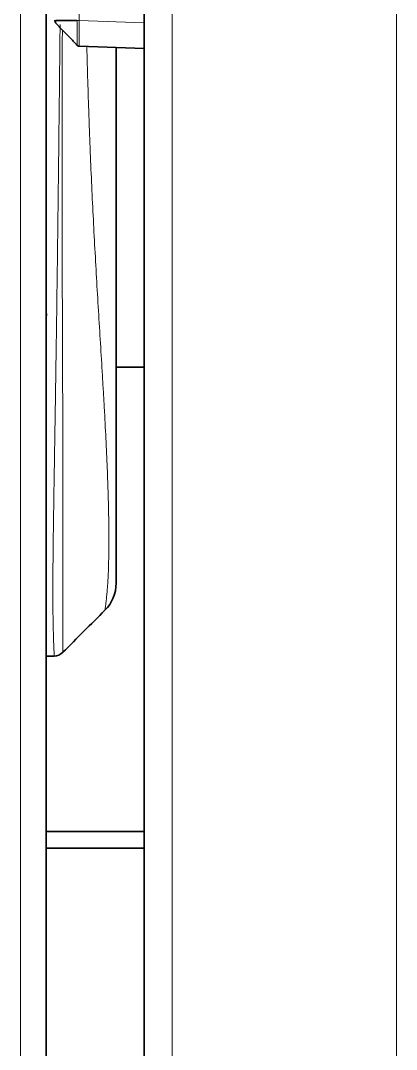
# Model space of a CAD drawing. Header units: inches. Extents: x -1096 to 3103, y -191 to 3207.
# Drawn here: x 93.8 to 123.3, y 1315.6 to 1396.3 of the extents above; entities that cross this region are included whole.
import ezdxf

# ---------------------------------------------------------------- set-up
doc = ezdxf.new("R2010")
doc.units = ezdxf.units.IN

msp = doc.modelspace()

# ---------------------------------------------------------------- linework, layer by layer
at = {"lineweight": 35}
for p, q in [((103.468, 1211.598), (103.468, 1829.131)), ((95.768, 1623.886), (95.768, 1263.141)), ((103.468, 1394.169), (98.367, 1394.347)), ((101.27, 1369.141), (103.471, 1369.141)), ((95.768, 1346.441), (96.41, 1346.463)), ((103.468, 1332.691), (95.768, 1332.691)), ((95.768, 1331.391), (103.468, 1331.391))]:
    msp.add_line(p, q, dxfattribs=at)
at = {"lineweight": 13}
for p, q in [((105.668, 1829.135), (105.668, 1122.55)), ((123.268, 1829.133), (123.268, 1133.341)), ((93.768, 1623.886), (93.768, 1263.141)), ((98.367, 1428.34), (98.367, 1396.345)), ((98.367, 1396.345), (103.468, 1396.167))]:
    msp.add_line(p, q, dxfattribs=at)
at = {"lineweight": 35}
for centre, radius, start, end in [((96.768, 1373.528), 1, 180, 199.18125), ((98.268, 1352.183), 3, 315, 0), ((96.375, 1347.462), 1, 272, 315)]:
    msp.add_arc(centre, radius, start, end, dxfattribs=at)
at = {"lineweight": 13}
for points, knots in [([(96.41, 1346.463), (96.41, 1346.463), (96.41, 1346.466), (96.409, 1346.477), (96.409, 1346.487), (96.407, 1346.517), (96.406, 1346.538), (96.403, 1346.595), (96.402, 1346.631), (96.398, 1346.702), (96.397, 1346.729), (96.394, 1346.788), (96.393, 1346.822), (96.389, 1346.896), (96.387, 1346.937), (96.384, 1347.029), (96.381, 1347.079), (96.378, 1347.164), (96.377, 1347.193), (96.374, 1347.255), (96.373, 1347.288), (96.369, 1347.39), (96.366, 1347.466), (96.36, 1347.631), (96.357, 1347.722), (96.351, 1347.921), (96.347, 1348.03), (96.34, 1348.27), (96.337, 1348.401), (96.33, 1348.689), (96.326, 1348.846), (96.322, 1349.062), (96.321, 1349.128), (96.32, 1349.197), (96.319, 1349.243), (96.319, 1349.266), (96.317, 1349.384), (96.312, 1349.678), (96.308, 1350.008), (96.304, 1350.483), (96.303, 1350.738), (96.301, 1351.285), (96.301, 1351.578), (96.301, 1351.931), (96.301, 1351.97), (96.301, 1352.05), (96.302, 1352.09), (96.302, 1352.211), (96.303, 1352.457), (96.304, 1352.712), (96.306, 1352.973), (96.306, 1353.062), (96.307, 1353.24), (96.309, 1353.51), (96.312, 1353.788), (96.317, 1354.355), (96.321, 1354.746), (96.326, 1355.199), (96.327, 1355.25), (96.328, 1355.351), (96.329, 1355.402), (96.331, 1355.556), (96.332, 1355.658), (96.336, 1355.968), (96.339, 1356.176), (96.347, 1356.805), (96.354, 1357.231), (96.366, 1358.095), (96.373, 1358.533), (96.387, 1359.417), (96.394, 1359.865), (96.409, 1360.767), (96.416, 1361.223), (96.427, 1361.911), (96.431, 1362.142), (96.437, 1362.489), (96.439, 1362.604), (96.442, 1362.836), (96.444, 1362.952), (96.454, 1363.533), (96.461, 1363.999), (96.476, 1364.934), (96.483, 1365.402), (96.494, 1366.107), (96.498, 1366.343), (96.505, 1366.814), (96.509, 1367.05), (96.52, 1367.757), (96.527, 1368.23), (96.541, 1369.175), (96.548, 1369.649), (96.569, 1371.07), (96.583, 1372.02), (96.609, 1373.921), (96.622, 1374.873), (96.647, 1376.779), (96.66, 1377.732), (96.684, 1379.639), (96.696, 1380.593), (96.719, 1382.501), (96.731, 1383.455), (96.753, 1385.364), (96.764, 1386.319), (96.786, 1388.228), (96.797, 1389.183), (96.818, 1391.092), (96.828, 1392.047), (96.848, 1393.957), (96.858, 1394.912), (96.867, 1395.928), (96.868, 1395.99), (96.868, 1396.051)], [0, 0, 0, 0, 0.034555, 0.034555, 0.071596, 0.071596, 0.108636, 0.108636, 0.145677, 0.145677, 0.164197, 0.164197, 0.182718, 0.182718, 0.201238, 0.201238, 0.219758, 0.219758, 0.229018, 0.229018, 0.238279, 0.238279, 0.256799, 0.256799, 0.275319, 0.275319, 0.293839, 0.293839, 0.31236, 0.31236, 0.33088, 0.33088, 0.33551, 0.337825, 0.337825, 0.34014, 0.34014, 0.3494, 0.367921, 0.367921, 0.386441, 0.386441, 0.404961, 0.404961, 0.407276, 0.407276, 0.409591, 0.409591, 0.414221, 0.423482, 0.423482, 0.428112, 0.428112, 0.432742, 0.442002, 0.442002, 0.460522, 0.460522, 0.462837, 0.462837, 0.465152, 0.465152, 0.469782, 0.469782, 0.479042, 0.479042, 0.497563, 0.497563, 0.516083, 0.516083, 0.534603, 0.534603, 0.553124, 0.553124, 0.562384, 0.562384, 0.567014, 0.567014, 0.571644, 0.571644, 0.590164, 0.590164, 0.608685, 0.608685, 0.617945, 0.617945, 0.627205, 0.627205, 0.645725, 0.645725, 0.664245, 0.664245, 0.701286, 0.701286, 0.738327, 0.738327, 0.775367, 0.775367, 0.812408, 0.812408, 0.849448, 0.849448, 0.886489, 0.886489, 0.92353, 0.92353, 0.96057, 0.96057, 0.997611, 0.997611, 1, 1, 1, 1]), ([(96.541, 1396.349), (96.541, 1396.343), (96.541, 1396.337), (96.54, 1396.325), (96.54, 1396.319), (96.539, 1396.301), (96.539, 1396.29), (96.538, 1396.268), (96.538, 1396.258), (96.537, 1396.238), (96.537, 1396.229), (96.537, 1396.215), (96.537, 1396.211), (96.537, 1396.202), (96.537, 1396.198), (96.537, 1396.186), (96.538, 1396.178), (96.539, 1396.164), (96.539, 1396.157), (96.54, 1396.146), (96.541, 1396.141), (96.541, 1396.137)], [0, 0, 0, 0, 0.0625, 0.0625, 0.125, 0.125, 0.25, 0.25, 0.375, 0.375, 0.5, 0.5, 0.5625, 0.5625, 0.625, 0.625, 0.75, 0.75, 0.875, 0.875, 1, 1, 1, 1]), ([(98.196, 1394.423), (98.196, 1394.423), (98.196, 1394.426), (98.196, 1394.438), (98.197, 1394.447), (98.197, 1394.472), (98.197, 1394.487), (98.197, 1394.514), (98.197, 1394.524), (98.197, 1394.546), (98.197, 1394.557), (98.197, 1394.617), (98.197, 1394.677), (98.197, 1394.764), (98.197, 1394.782), (98.197, 1394.82), (98.197, 1394.839), (98.197, 1394.899), (98.198, 1394.942), (98.199, 1395.075), (98.2, 1395.172), (98.201, 1395.303), (98.201, 1395.33), (98.201, 1395.384), (98.201, 1395.412), (98.201, 1395.495), (98.201, 1395.609), (98.2, 1395.727), (98.199, 1395.817), (98.199, 1395.848), (98.199, 1395.909), (98.198, 1395.94), (98.197, 1396.096), (98.196, 1396.222), (98.196, 1396.349)], [0, 0, 0, 0, 0.0625, 0.0625, 0.125, 0.125, 0.1875, 0.1875, 0.21875, 0.21875, 0.25, 0.25, 0.375, 0.375, 0.40625, 0.40625, 0.4375, 0.4375, 0.5, 0.5, 0.625, 0.625, 0.65625, 0.65625, 0.6875, 0.6875, 0.75, 0.8125, 0.8125, 0.84375, 0.84375, 0.875, 0.875, 1, 1, 1, 1]), ([(98.367, 1396.347), (98.336, 1396.347), (98.304, 1396.347), (98.245, 1396.347), (98.219, 1396.347), (98.196, 1396.347)], [0, 0, 0, 0, 0.5, 0.5, 1, 1, 1, 1]), ([(98.367, 1396.345), (98.367, 1396.213), (98.368, 1396.083), (98.368, 1395.922), (98.369, 1395.889), (98.369, 1395.826), (98.369, 1395.794), (98.369, 1395.7), (98.37, 1395.578), (98.37, 1395.46), (98.37, 1395.373), (98.37, 1395.345), (98.369, 1395.288), (98.369, 1395.261), (98.369, 1395.124), (98.368, 1395.024), (98.366, 1394.885), (98.366, 1394.842), (98.366, 1394.779), (98.366, 1394.759), (98.365, 1394.72), (98.365, 1394.701), (98.366, 1394.646), (98.366, 1394.58), (98.366, 1394.524), (98.366, 1394.486), (98.367, 1394.474), (98.367, 1394.452), (98.367, 1394.442), (98.367, 1394.413), (98.367, 1394.398), (98.367, 1394.372), (98.367, 1394.363), (98.367, 1394.35), (98.367, 1394.347), (98.367, 1394.347)], [0, 0, 0, 0, 0.125135, 0.125135, 0.156419, 0.156419, 0.187702, 0.187702, 0.25027, 0.312837, 0.312837, 0.344121, 0.344121, 0.375405, 0.375405, 0.500539, 0.500539, 0.563107, 0.563107, 0.59439, 0.59439, 0.625674, 0.625674, 0.688242, 0.750809, 0.750809, 0.782093, 0.782093, 0.813376, 0.813376, 0.875944, 0.875944, 0.938511, 0.938511, 1, 1, 1, 1]), ([(97.046, 1395.614), (97.044, 1394.777), (97.041, 1393.939), (97.036, 1392.153), (97.033, 1391.203), (97.029, 1389.305), (97.028, 1388.356), (97.026, 1386.458), (97.026, 1385.509), (97.026, 1383.611), (97.027, 1382.662), (97.029, 1380.765), (97.031, 1379.817), (97.035, 1377.922), (97.037, 1376.974), (97.042, 1375.554), (97.043, 1375.081), (97.046, 1374.135), (97.048, 1373.662), (97.053, 1372.245), (97.056, 1371.302), (97.061, 1369.891), (97.063, 1369.421), (97.066, 1368.482), (97.068, 1368.013), (97.07, 1367.311), (97.071, 1367.077), (97.073, 1366.609), (97.073, 1366.375), (97.076, 1365.676), (97.077, 1365.21), (97.079, 1364.283), (97.08, 1363.821), (97.082, 1363.13), (97.082, 1362.9), (97.083, 1362.556), (97.083, 1362.441), (97.084, 1362.213), (97.084, 1362.099), (97.085, 1361.529), (97.085, 1361.077), (97.086, 1360.182), (97.086, 1359.738), (97.086, 1358.861), (97.086, 1358.427), (97.086, 1357.571), (97.085, 1357.149), (97.085, 1356.525), (97.084, 1356.319), (97.084, 1356.012), (97.084, 1355.859), (97.084, 1355.657), (97.083, 1355.557), (97.083, 1355.106), (97.082, 1354.717), (97.081, 1354.154), (97.081, 1353.877), (97.081, 1353.608), (97.08, 1353.431), (97.08, 1353.343), (97.08, 1353.082), (97.08, 1352.912), (97.08, 1352.664), (97.08, 1352.582), (97.08, 1352.421), (97.08, 1352.341), (97.079, 1351.949), (97.079, 1351.656), (97.08, 1351.106), (97.08, 1350.85), (97.081, 1350.373), (97.081, 1350.151), (97.082, 1349.842), (97.082, 1349.743), (97.082, 1349.624), (97.082, 1349.6), (97.082, 1349.554), (97.082, 1349.484), (97.082, 1349.417), (97.083, 1349.199), (97.083, 1349.04), (97.084, 1348.747), (97.084, 1348.614), (97.084, 1348.369), (97.084, 1348.258), (97.084, 1348.054), (97.084, 1347.961), (97.084, 1347.791), (97.084, 1347.714), (97.084, 1347.608), (97.084, 1347.575), (97.084, 1347.511), (97.084, 1347.48), (97.084, 1347.393), (97.084, 1347.341), (97.084, 1347.247), (97.084, 1347.204), (97.084, 1347.127), (97.084, 1347.093), (97.083, 1347.031), (97.083, 1347.004), (97.083, 1346.93), (97.083, 1346.892), (97.083, 1346.833), (97.083, 1346.812), (97.082, 1346.78), (97.082, 1346.77), (97.082, 1346.758), (97.082, 1346.755), (97.082, 1346.755)], [0, 0, 0, 0, 0.032846, 0.032846, 0.070086, 0.070086, 0.107325, 0.107325, 0.144565, 0.144565, 0.181805, 0.181805, 0.219045, 0.219045, 0.256285, 0.256285, 0.274905, 0.274905, 0.293525, 0.293525, 0.330765, 0.330765, 0.349385, 0.349385, 0.368005, 0.368005, 0.377315, 0.377315, 0.386625, 0.386625, 0.405245, 0.405245, 0.423865, 0.423865, 0.433175, 0.433175, 0.43783, 0.43783, 0.442485, 0.442485, 0.461105, 0.461105, 0.479725, 0.479725, 0.498345, 0.498345, 0.516965, 0.516965, 0.526275, 0.526275, 0.53093, 0.533257, 0.535585, 0.535585, 0.554205, 0.554205, 0.563515, 0.56817, 0.56817, 0.572825, 0.572825, 0.582135, 0.582135, 0.58679, 0.58679, 0.591445, 0.591445, 0.610064, 0.610064, 0.628684, 0.628684, 0.647304, 0.647304, 0.656614, 0.656614, 0.658942, 0.658942, 0.661269, 0.665924, 0.665924, 0.684544, 0.684544, 0.703164, 0.703164, 0.721784, 0.721784, 0.740404, 0.740404, 0.759024, 0.759024, 0.768334, 0.768334, 0.777644, 0.777644, 0.796264, 0.796264, 0.814884, 0.814884, 0.833504, 0.833504, 0.852124, 0.852124, 0.889364, 0.889364, 0.926604, 0.926604, 0.963844, 0.963844, 1, 1, 1, 1]), ([(100.389, 1350.062), (100.389, 1350.062), (100.39, 1350.067), (100.393, 1350.088), (100.396, 1350.105), (100.403, 1350.158), (100.409, 1350.194), (100.422, 1350.291), (100.431, 1350.353), (100.452, 1350.511), (100.464, 1350.608), (100.485, 1350.787), (100.492, 1350.853), (100.508, 1350.998), (100.516, 1351.077), (100.533, 1351.251), (100.542, 1351.346), (100.556, 1351.502), (100.563, 1351.583), (100.57, 1351.669), (100.574, 1351.728), (100.577, 1351.758), (100.598, 1352.033), (100.617, 1352.314), (100.65, 1352.964), (100.666, 1353.332), (100.683, 1353.959), (100.688, 1354.181), (100.693, 1354.475), (100.693, 1354.534), (100.695, 1354.655), (100.696, 1354.717), (100.698, 1354.903), (100.699, 1355.03), (100.702, 1355.678), (100.7, 1356.241), (100.684, 1357.453), (100.671, 1358.102), (100.649, 1358.877), (100.647, 1358.964), (100.642, 1359.139), (100.634, 1359.403), (100.625, 1359.67), (100.607, 1360.209), (100.593, 1360.575), (100.549, 1361.691), (100.515, 1362.458), (100.439, 1364.032), (100.397, 1364.839), (100.346, 1365.766), (100.34, 1365.87), (100.329, 1366.077), (100.323, 1366.181), (100.306, 1366.492), (100.294, 1366.7), (100.258, 1367.325), (100.234, 1367.744), (100.159, 1369.002), (100.108, 1369.847), (100.004, 1371.544), (99.952, 1372.397), (99.848, 1374.111), (99.797, 1374.971), (99.696, 1376.698), (99.647, 1377.565), (99.552, 1379.303), (99.506, 1380.175), (99.418, 1381.923), (99.377, 1382.799), (99.297, 1384.555), (99.26, 1385.435), (99.207, 1386.757), (99.19, 1387.198), (99.158, 1388.081), (99.142, 1388.523), (99.096, 1389.847), (99.068, 1390.73), (99.016, 1392.498), (98.993, 1393.381), (98.971, 1394.285), (98.97, 1394.304), (98.97, 1394.323)], [0, 0, 0, 0, 0.036497, 0.036497, 0.075004, 0.075004, 0.113511, 0.113511, 0.152018, 0.152018, 0.190525, 0.190525, 0.209779, 0.209779, 0.229032, 0.229032, 0.248286, 0.248286, 0.257913, 0.262726, 0.262726, 0.267539, 0.267539, 0.306046, 0.306046, 0.344553, 0.344553, 0.363807, 0.363807, 0.36862, 0.36862, 0.373434, 0.373434, 0.38306, 0.38306, 0.421567, 0.421567, 0.460074, 0.460074, 0.464888, 0.464888, 0.469701, 0.479328, 0.479328, 0.498581, 0.498581, 0.537088, 0.537088, 0.575595, 0.575595, 0.580409, 0.580409, 0.585222, 0.585222, 0.594849, 0.594849, 0.614102, 0.614102, 0.652609, 0.652609, 0.691116, 0.691116, 0.729623, 0.729623, 0.76813, 0.76813, 0.806637, 0.806637, 0.845144, 0.845144, 0.883651, 0.883651, 0.902905, 0.902905, 0.922158, 0.922158, 0.960665, 0.960665, 0.999172, 0.999172, 1, 1, 1, 1])]:
    msp.add_open_spline(points, degree=3, knots=knots, dxfattribs=at)
at = {"lineweight": 35}
for points, knots in [([(96.468, 1396.314), (96.468, 1396.317), (96.468, 1396.322), (96.468, 1396.329), (96.468, 1396.331), (96.468, 1396.336), (96.468, 1396.339), (96.468, 1396.347), (96.468, 1396.352), (96.468, 1396.365), (96.468, 1396.371), (96.468, 1396.378)], [0, 0, 0, 0, 0.25, 0.25, 0.375, 0.375, 0.5, 0.5, 0.75, 0.75, 1, 1, 1, 1]), ([(96.539, 1396.139), (96.528, 1396.15), (96.518, 1396.163), (96.5, 1396.19), (96.492, 1396.204), (96.48, 1396.235), (96.475, 1396.25), (96.471, 1396.274), (96.47, 1396.282), (96.468, 1396.298), (96.468, 1396.306), (96.468, 1396.314)], [0, 0, 0, 0, 0.25, 0.25, 0.5, 0.5, 0.75, 0.75, 0.875, 0.875, 1, 1, 1, 1]), ([(98.367, 1394.347), (98.335, 1394.348), (98.304, 1394.355), (98.245, 1394.381), (98.219, 1394.4), (98.196, 1394.423)], [0, 0, 0, 0, 0.5, 0.5, 1, 1, 1, 1]), ([(101.268, 1394.243), (101.268, 1393.605), (101.268, 1392.967), (101.268, 1391.479), (101.268, 1390.628), (101.268, 1389.353), (101.268, 1388.928), (101.268, 1388.078), (101.268, 1387.653), (101.268, 1386.379), (101.268, 1385.53), (101.268, 1383.834), (101.268, 1382.987), (101.268, 1381.296), (101.268, 1380.452), (101.268, 1378.766), (101.268, 1377.925), (101.268, 1376.246), (101.268, 1375.409), (101.268, 1373.738), (101.268, 1372.905), (101.268, 1371.661), (101.268, 1371.246), (101.268, 1370.42), (101.268, 1370.007), (101.268, 1369.184), (101.268, 1368.774), (101.268, 1367.955), (101.268, 1367.546), (101.268, 1367.037), (101.268, 1366.935), (101.268, 1366.732), (101.268, 1366.631), (101.268, 1366.327), (101.268, 1366.125), (101.268, 1365.524), (101.268, 1365.127), (101.268, 1364.343), (101.268, 1363.955), (101.268, 1363.19), (101.268, 1362.813), (101.268, 1362.069), (101.268, 1361.703), (101.268, 1360.984), (101.268, 1360.631), (101.268, 1360.198), (101.268, 1360.112), (101.268, 1359.941), (101.268, 1359.687), (101.268, 1359.439), (101.268, 1358.953), (101.268, 1358.64), (101.268, 1358.04), (101.268, 1357.751), (101.268, 1357.2), (101.268, 1356.937), (101.268, 1356.56), (101.268, 1356.438), (101.268, 1356.259), (101.268, 1356.2), (101.268, 1356.085), (101.268, 1355.801), (101.268, 1355.54), (101.268, 1354.957), (101.268, 1354.623), (101.268, 1354.046), (101.268, 1353.802), (101.268, 1353.489), (101.268, 1353.394), (101.268, 1353.221), (101.268, 1353.142), (101.268, 1352.998), (101.268, 1352.933), (101.268, 1352.815), (101.268, 1352.761), (101.268, 1352.665), (101.268, 1352.621), (101.268, 1352.542), (101.268, 1352.507), (101.268, 1352.413), (101.268, 1352.364), (101.268, 1352.287), (101.268, 1352.259), (101.268, 1352.217), (101.268, 1352.203), (101.268, 1352.187), (101.268, 1352.183), (101.268, 1352.183)], [0, 0, 0, 0, 0.02917, 0.02917, 0.068037, 0.068037, 0.08747, 0.08747, 0.106903, 0.106903, 0.14577, 0.14577, 0.184637, 0.184637, 0.223504, 0.223504, 0.262371, 0.262371, 0.301238, 0.301238, 0.340105, 0.340105, 0.359538, 0.359538, 0.378972, 0.378972, 0.398405, 0.398405, 0.417839, 0.417839, 0.422697, 0.422697, 0.427555, 0.427555, 0.437272, 0.437272, 0.456705, 0.456705, 0.476139, 0.476139, 0.495572, 0.495572, 0.515006, 0.515006, 0.534439, 0.534439, 0.539298, 0.539298, 0.544156, 0.553873, 0.553873, 0.573306, 0.573306, 0.59274, 0.59274, 0.612173, 0.612173, 0.62189, 0.62189, 0.626748, 0.626748, 0.631607, 0.65104, 0.65104, 0.689907, 0.689907, 0.728774, 0.728774, 0.748207, 0.748207, 0.767641, 0.767641, 0.787074, 0.787074, 0.806508, 0.806508, 0.825941, 0.825941, 0.845374, 0.845374, 0.884241, 0.884241, 0.923108, 0.923108, 0.961975, 0.961975, 1, 1, 1, 1])]:
    msp.add_open_spline(points, degree=3, knots=knots, dxfattribs=at)
for points, degree in [([(96.539, 1396.349), (98.196, 1396.349)], 1), ([(96.539, 1396.139), (98.196, 1394.423)], 1), ([(97.082, 1346.755), (98.185, 1347.858), (99.287, 1348.96), (100.389, 1350.062)], 3)]:
    msp.add_open_spline(points, degree=degree, dxfattribs=at)

doc.saveas('drawing.dxf')
